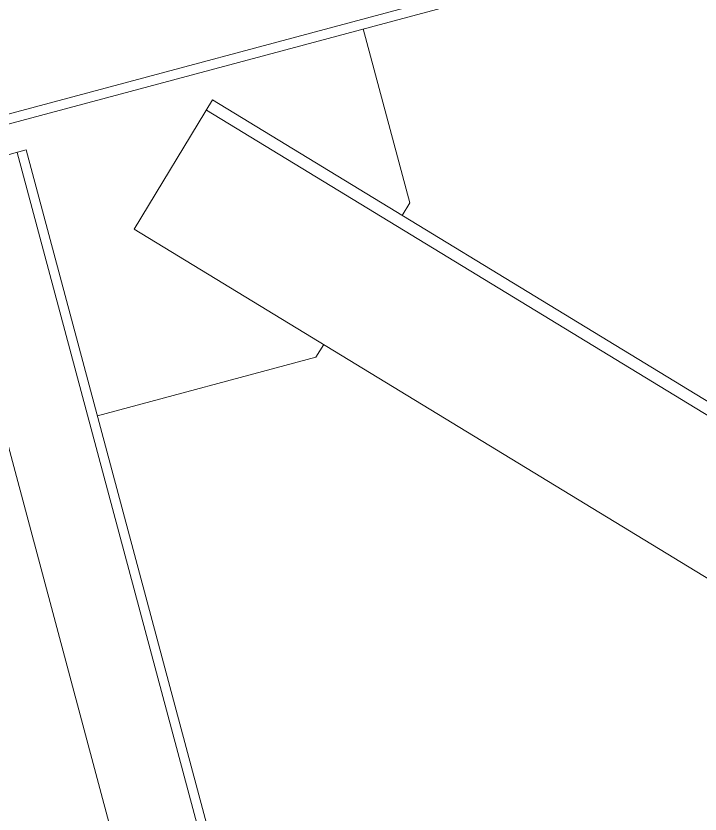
# Model space of a CAD drawing. Header units: millimetres. Extents: x -753 to 90, y 56274 to 56868.
# Drawn here: x -373.11 to -363.86, y 56728.24 to 56739.02 of the extents above; entities that cross this region are included whole.
import ezdxf

# ---------------------------------------------------------------- set-up
doc = ezdxf.new("R2010")
doc.units = ezdxf.units.MM
doc.linetypes.add('XKITLINE00', pattern=[0])
doc.layers.add('Peça', color=2, linetype='Continuous', lineweight=0)

# ---------------------------------------------------------------- blocks, each defined once
blk = doc.blocks.new('*A1312')
at = {"layer": 'Peça', "color": 1, "linetype": 'XKITLINE00', "lineweight": 0}
for p, q in [((-397.81, 56731.105), (-252.563, 56770.023)), ((-397.776, 56730.978), (-252.563, 56769.886))]:
    blk.add_line(p, q, dxfattribs=at)
blk = doc.blocks.new('*A1381')
at = {"layer": 'Peça', "color": 1, "linetype": 'XKITLINE00', "lineweight": 0}
for p, q in [((-367.783, 56736.496), (-368.413, 56738.845)), ((-367.887, 56736.325), (-367.783, 56736.496)), ((-369.052, 56734.412), (-368.948, 56734.583)), ((-372.005, 56733.621), (-369.052, 56734.412))]:
    blk.add_line(p, q, dxfattribs=at)
blk = doc.blocks.new('*A1384')
at = {"layer": 'Peça', "color": 1, "linetype": 'XKITLINE00', "lineweight": 0}
for p, q in [((-374.194, 56736.882), (-372.967, 56737.211)), ((-368.536, 56720.674), (-372.967, 56737.211)), ((-368.659, 56720.641), (-373.09, 56737.178)), ((-369.763, 56720.346), (-374.194, 56736.882)), ((-369.763, 56720.346), (-368.536, 56720.674))]:
    blk.add_line(p, q, dxfattribs=at)
blk = doc.blocks.new('*A1755')
at = {"layer": 'Peça', "color": 1, "linetype": 'XKITLINE00', "lineweight": 0}
for p, q in [((-371.51, 56736.143), (-370.449, 56737.886)), ((-351.902, 56726.589), (-370.449, 56737.886)), ((-370.532, 56737.75), (-351.984, 56726.454)), ((-352.963, 56724.847), (-371.51, 56736.143))]:
    blk.add_line(p, q, dxfattribs=at)

msp = doc.modelspace()

# ---------------------------------------------------------------- block references
at = {"lineweight": 0}
for name in ['*A1312', '*A1381', '*A1755', '*A1384']:
    msp.add_blockref(name, (0, 0), dxfattribs=at)

doc.saveas('drawing.dxf')
